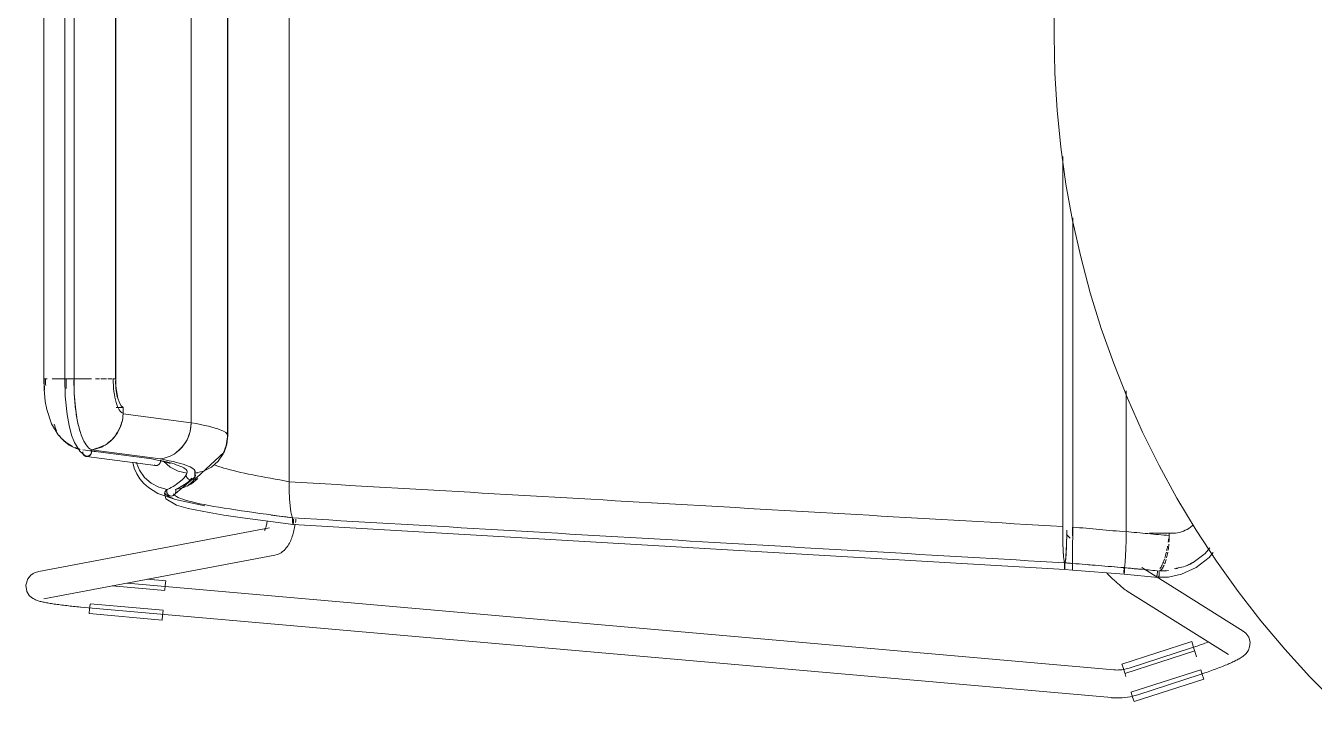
# Model space of a CAD drawing. Header units: millimetres. Extents: x 155927 to 317870, y -36033 to 97293.
# Drawn here: x 163505 to 164059, y 12019 to 12310 of the extents above; entities that cross this region are included whole.
import ezdxf

# ---------------------------------------------------------------- set-up
doc = ezdxf.new("R2010")
doc.units = ezdxf.units.MM
doc.header["$MEASUREMENT"] = 0
doc.layers.add('I-FURN', color=8, linetype='CONTINUOUS', lineweight=9)

msp = doc.modelspace()

# ---------------------------------------------------------------- linework, layer by layer
at = {"layer": 'I-FURN'}
for p, q in [((163618.32, 12497.7), (163618.32, 12114.3)), ((163618.32, 12114.3), (163618.32, 12497.7)), ((163591.82, 12478.39), (163591.82, 12133.6)), ((163591.82, 12133.6), (163591.82, 12478.39)), ((163576.22, 12472.35), (163576.22, 12139.64)), ((163576.22, 12139.64), (163576.22, 12472.35)), ((163512.86, 12453.42), (163512.86, 12158.57)), ((163521.89, 12453.42), (163521.89, 12158.57)), ((163525.86, 12158.57), (163525.86, 12453.42)), ((163543.7, 12453.42), (163543.7, 12158.57)), ((163543.76, 12158.57), (163543.76, 12453.42)), ((163591.97, 12134.14), (163591.97, 12438.94)), ((163947.45, 12314.63), (163947.36, 12306)), ((163947.36, 12306), (163947.68, 12290)), ((163947.68, 12290), (163948.64, 12274.03)), ((163948.64, 12274.03), (163950.24, 12258.11)), ((163950.24, 12258.11), (163952.47, 12242.27)), ((163951.06, 12254.14), (163951.06, 12095.04)), ((163951.06, 12095.04), (163951.06, 12254.14)), ((163952.47, 12242.27), (163955.33, 12226.53)), ((163955.33, 12226.53), (163958.82, 12210.91)), ((163955.37, 12227.78), (163955.37, 12094.78)), ((163955.37, 12094.78), (163955.37, 12227.78)), ((163958.82, 12210.91), (163962.94, 12195.45)), ((163962.94, 12195.45), (163967.67, 12180.17)), ((163967.67, 12180.17), (163973, 12165.09)), ((163973, 12165.09), (163978.94, 12150.23)), ((163512.86, 12158.57), (163513.03, 12158.57)), ((163512.94, 12154.05), (163512.86, 12158.57)), ((163514.35, 12158.57), (163512.87, 12158.57)), ((163513.46, 12148.84), (163512.94, 12154.05)), ((163518.95, 12158.57), (163516.38, 12158.57)), ((163519.11, 12158.57), (163522.14, 12158.57)), ((163522.14, 12158.57), (163519.12, 12158.57)), ((163525.85, 12158.57), (163521.89, 12158.57)), ((163522.04, 12151.01), (163521.89, 12158.57)), ((163521.89, 12158.57), (163521.96, 12158.57)), ((163521.96, 12158.57), (163522.16, 12158.57)), ((163522.16, 12158.57), (163522.46, 12158.57)), ((163522.46, 12158.57), (163522.85, 12158.57)), ((163522.85, 12158.57), (163523.31, 12158.57)), ((163523.31, 12158.57), (163523.8, 12158.57)), ((163523.8, 12158.57), (163524.3, 12158.57)), ((163524.3, 12158.57), (163524.77, 12158.57)), ((163524.77, 12158.57), (163525.19, 12158.57)), ((163525.19, 12158.57), (163525.52, 12158.57)), ((163525.52, 12158.57), (163525.74, 12158.57)), ((163525.74, 12158.57), (163525.85, 12158.57)), ((163525.83, 12158.57), (163529.64, 12158.57)), ((163529.64, 12158.57), (163525.83, 12158.57)), ((163525.85, 12158.57), (163525.94, 12152.16)), ((163533.39, 12158.57), (163529.83, 12158.57)), ((163536.86, 12158.57), (163535.02, 12158.57)), ((163539.84, 12158.57), (163537.38, 12158.57)), ((163540.37, 12158.57), (163541.61, 12158.57)), ((163542.17, 12158.57), (163541.58, 12158.57)), ((163543.86, 12155.53), (163543.76, 12158.57)), ((163544.18, 12152.68), (163543.86, 12155.53)), ((163978.34, 12092.84), (163978.34, 12153.32)), ((163978.34, 12153.32), (163978.34, 12092.84)), ((163514.11, 12145.35), (163513.46, 12148.84)), ((163522.84, 12143.12), (163522.04, 12151.01)), ((163525.94, 12152.16), (163526.42, 12146.17)), ((163544.69, 12150.19), (163544.18, 12152.68)), ((163545.36, 12148.21), (163544.69, 12150.19)), ((163546.15, 12146.85), (163545.36, 12148.21)), ((163978.94, 12150.23), (163985.46, 12135.62)), ((163516.13, 12139.19), (163514.11, 12145.35)), ((163523.71, 12138.41), (163522.84, 12143.12)), ((163526.42, 12146.17), (163527.25, 12140.74)), ((163544.01, 12146.22), (163547.01, 12146.22)), ((163544.01, 12146.21), (163547, 12146.22)), ((163547.01, 12146.22), (163546.15, 12146.85)), ((163546.95, 12143.5), (163547.01, 12146.22)), ((163576.22, 12139.64), (163546.95, 12143.5)), ((163519, 12134.48), (163516.13, 12139.19)), ((163524.79, 12134.36), (163523.71, 12138.41)), ((163527.25, 12140.74), (163528.05, 12137.24)), ((163528.05, 12137.24), (163528.93, 12134.41)), ((163575.75, 12135.87), (163576.22, 12139.64)), ((163520.83, 12132.5), (163519, 12134.48)), ((163522.9, 12130.83), (163520.83, 12132.5)), ((163525.98, 12131.2), (163524.79, 12134.36)), ((163528.28, 12127.37), (163525.98, 12131.2)), ((163528.93, 12134.41), (163529.12, 12133.9)), ((163572.35, 12129.21), (163574.43, 12132.32)), ((163574.43, 12132.32), (163575.75, 12135.87)), ((163591.82, 12133.6), (163591.34, 12129.81)), ((163591.35, 12129.81), (163591.82, 12133.6)), ((163591.53, 12130.39), (163591.97, 12134.14)), ((163985.46, 12135.62), (163992.56, 12121.28)), ((163525.17, 12129.5), (163522.9, 12130.83)), ((163530.66, 12125.47), (163528.28, 12127.37)), ((163559.3, 12124.11), (163529.6, 12127.96)), ((163535.57, 12127.19), (163530.8, 12127.8)), ((163562.85, 12124.09), (163533.15, 12127.94)), ((163569.61, 12126.72), (163572.35, 12129.21)), ((163574.71, 12112.43), (163590.4, 12127.03)), ((163589.98, 12126.25), (163587.81, 12123.11)), ((163587.81, 12123.11), (163589.98, 12126.24)), ((163589.81, 12125.93), (163591.53, 12130.39)), ((163591.34, 12129.81), (163589.98, 12126.25)), ((163589.98, 12126.24), (163591.35, 12129.81)), ((163590.4, 12127.03), (163591.11, 12128.95)), ((163560.94, 12121.26), (163531.16, 12125.12)), ((163551.07, 12122.75), (163551.09, 12122.58)), ((163551.09, 12122.58), (163551.75, 12120.07)), ((163551.75, 12120.07), (163552.78, 12117.7)), ((163552.59, 12122.75), (163552.6, 12122.72)), ((163552.6, 12122.72), (163554, 12119.2)), ((163564.81, 12122.86), (163558.52, 12124.24)), ((163560.26, 12121.5), (163560.7, 12121.31)), ((163560.7, 12121.31), (163561.17, 12121.25)), ((163561.17, 12121.25), (163561.64, 12121.32)), ((163561.64, 12121.32), (163562.08, 12121.5)), ((163562.08, 12121.5), (163562.47, 12121.8)), ((163562.47, 12121.8), (163562.77, 12122.18)), ((163562.77, 12122.18), (163562.96, 12122.63)), ((163562.96, 12122.63), (163563.04, 12123.12)), ((163563.04, 12123.12), (163563, 12123.62)), ((163564.34, 12123.11), (163567.21, 12120.6)), ((163567.24, 12122.11), (163564.81, 12122.86)), ((163567.21, 12120.6), (163570.61, 12118.84)), ((163584.93, 12120.6), (163581.54, 12118.85)), ((163581.54, 12118.84), (163584.94, 12120.6)), ((163587.81, 12123.11), (163584.93, 12120.6)), ((163584.94, 12120.6), (163587.81, 12123.11)), ((163992.56, 12121.28), (164000.23, 12107.24)), ((163552.78, 12117.7), (163554.15, 12115.5)), ((163554, 12119.2), (163556.18, 12116.12)), ((163554.15, 12115.5), (163555.84, 12113.53)), ((163556.18, 12116.12), (163559, 12113.64)), ((163568.51, 12108.32), (163577.93, 12116.44)), ((163570.61, 12118.84), (163574.32, 12117.95)), ((163574.04, 12117.27), (163574.22, 12117.71)), ((163574.16, 12117.48), (163574.12, 12116.98)), ((163574.12, 12116.98), (163574.21, 12116.49)), ((163574.13, 12116.99), (163574.16, 12117.48)), ((163574.21, 12116.5), (163574.13, 12116.99)), ((163574.16, 12117.48), (163574.33, 12117.95)), ((163574.32, 12117.95), (163574.16, 12117.48)), ((163574.41, 12116.05), (163574.21, 12116.5)), ((163574.21, 12116.49), (163574.41, 12116.04)), ((163574.72, 12115.66), (163574.41, 12116.05)), ((163574.41, 12116.04), (163574.72, 12115.66)), ((163575.13, 12115.37), (163574.72, 12115.66)), ((163574.72, 12115.66), (163575.12, 12115.36)), ((163575.12, 12115.36), (163575.59, 12115.18)), ((163575.59, 12115.18), (163575.13, 12115.37)), ((163576.08, 12115.11), (163575.59, 12115.18)), ((163575.59, 12115.18), (163576.08, 12115.11)), ((163576.57, 12115.18), (163576.08, 12115.11)), ((163576.08, 12115.11), (163576.57, 12115.18)), ((163579.11, 12115.66), (163576.38, 12113.38)), ((163576.38, 12113.37), (163579.1, 12115.65)), ((163577.03, 12115.37), (163576.57, 12115.18)), ((163576.57, 12115.18), (163577.03, 12115.36)), ((163577.43, 12115.66), (163577.03, 12115.37)), ((163577.03, 12115.36), (163577.43, 12115.66)), ((163577.74, 12116.05), (163577.43, 12115.66)), ((163577.43, 12115.66), (163577.75, 12116.04)), ((163577.95, 12116.5), (163577.74, 12116.05)), ((163577.75, 12116.04), (163577.95, 12116.49)), ((163577.8, 12116.14), (163577.85, 12119.02)), ((163577.83, 12117.95), (163581.54, 12118.84)), ((163579.12, 12118.16), (163577.83, 12117.95)), ((163577.83, 12117.95), (163577.99, 12117.48)), ((163577.99, 12117.48), (163577.83, 12117.95)), ((163578.03, 12116.99), (163577.95, 12116.5)), ((163577.95, 12116.49), (163578.03, 12116.98)), ((163577.99, 12117.48), (163578.03, 12116.99)), ((163578.03, 12116.98), (163577.99, 12117.48)), ((163555.84, 12113.53), (163557.8, 12111.79)), ((163557.8, 12111.79), (163561.91, 12109.29)), ((163559, 12113.64), (163562.32, 12111.9)), ((163561.91, 12109.29), (163569.54, 12106.61)), ((163562.32, 12111.9), (163565.95, 12110.99)), ((163564.74, 12109.17), (163565.03, 12110.09)), ((163565.27, 12106.99), (163564.74, 12109.17)), ((163565.75, 12110.03), (163565.79, 12110.52)), ((163565.79, 12110.52), (163565.75, 12110.02)), ((163565.82, 12109.53), (163565.75, 12110.03)), ((163565.75, 12110.02), (163565.82, 12109.53)), ((163565.79, 12110.52), (163565.96, 12110.99)), ((163565.95, 12110.99), (163565.79, 12110.52)), ((163566.02, 12109.08), (163565.82, 12109.53)), ((163565.82, 12109.53), (163566.02, 12109.07)), ((163566.33, 12108.69), (163566.02, 12109.08)), ((163566.02, 12109.07), (163566.32, 12108.69)), ((163569.32, 12109.03), (163569, 12108.65)), ((163569.01, 12108.65), (163569.32, 12109.03)), ((163569.53, 12109.48), (163569.32, 12109.03)), ((163569.32, 12109.03), (163569.53, 12109.48)), ((163573.05, 12111.73), (163569.44, 12110.94)), ((163569.44, 12110.94), (163573.06, 12111.73)), ((163569.44, 12110.94), (163569.59, 12110.47)), ((163569.59, 12110.47), (163569.44, 12110.94)), ((163569.62, 12109.97), (163569.53, 12109.48)), ((163569.53, 12109.48), (163569.62, 12109.97)), ((163569.59, 12110.47), (163569.62, 12109.97)), ((163569.62, 12109.97), (163569.59, 12110.47)), ((163576.38, 12113.38), (163573.05, 12111.73)), ((163573.06, 12111.73), (163576.38, 12113.37)), ((163618.32, 12114.3), (163618.38, 12110.53)), ((163618.38, 12110.53), (163618.32, 12114.22)), ((163618.38, 12110.53), (163618.53, 12106.99)), ((163618.53, 12106.99), (163618.38, 12110.46)), ((163569.9, 12104.22), (163565.27, 12106.99)), ((163566.32, 12108.69), (163566.72, 12108.39)), ((163566.72, 12108.39), (163566.33, 12108.69)), ((163567.17, 12108.19), (163566.72, 12108.39)), ((163566.72, 12108.39), (163567.17, 12108.19)), ((163567.66, 12108.12), (163567.17, 12108.19)), ((163567.17, 12108.19), (163567.66, 12108.12)), ((163568.14, 12108.18), (163567.66, 12108.12)), ((163567.66, 12108.12), (163568.14, 12108.18)), ((163568.6, 12108.36), (163568.14, 12108.18)), ((163568.14, 12108.18), (163568.6, 12108.36)), ((163568.78, 12108.47), (163568.57, 12108.34)), ((163569, 12108.65), (163568.6, 12108.36)), ((163568.6, 12108.36), (163569.01, 12108.65)), ((163569.54, 12106.61), (163578.06, 12104.72)), ((163574.9, 12102.81), (163569.9, 12104.22)), ((163578.06, 12104.72), (163582.13, 12103.99)), ((163618.53, 12106.99), (163618.77, 12103.89)), ((163618.77, 12103.89), (163618.54, 12106.94)), ((163618.77, 12103.89), (163619.08, 12101.4)), ((163619.09, 12101.39), (163618.78, 12103.86)), ((164000.23, 12107.24), (164008.46, 12093.52)), ((163583.92, 12101.01), (163574.9, 12102.81)), ((163590.24, 12099.97), (163583.92, 12101.01)), ((163598.25, 12098.79), (163590.24, 12099.97)), ((163608.18, 12097.44), (163598.25, 12098.79)), ((163619.08, 12101.4), (163619.45, 12099.65)), ((163619.45, 12099.65), (163619.09, 12101.39)), ((163619.85, 12098.74), (163619.45, 12099.65)), ((163619.45, 12099.65), (163619.85, 12098.75)), ((163619.85, 12098.75), (163619.83, 12098.28)), ((163619.83, 12098.27), (163619.85, 12098.74)), ((163619.83, 12098.28), (163619.83, 12097.78)), ((163619.83, 12097.78), (163619.83, 12098.27)), ((163620.25, 12097.74), (163620.25, 12098.24)), ((163620.25, 12098.24), (163620.25, 12097.74)), ((163621.17, 12097.4), (163621.27, 12098.13)), ((163609.96, 12094.48), (163510.67, 12075.66)), ((163607.73, 12093.26), (163607.75, 12093.28)), ((163607.75, 12093.28), (163607.79, 12093.36)), ((163607.79, 12093.36), (163607.84, 12093.44)), ((163607.84, 12093.44), (163607.91, 12093.6)), ((163607.91, 12093.6), (163608, 12093.79)), ((163608, 12093.79), (163608.09, 12094.02)), ((163608.09, 12094.02), (163608.19, 12094.29)), ((163620.04, 12095.88), (163608.18, 12097.44)), ((163608.19, 12094.29), (163608.3, 12094.59)), ((163608.3, 12094.59), (163608.41, 12094.93)), ((163608.41, 12094.93), (163608.52, 12095.3)), ((163608.52, 12095.3), (163608.62, 12095.69)), ((163608.62, 12095.69), (163608.73, 12096.11)), ((163608.73, 12096.11), (163608.83, 12096.56)), ((163608.83, 12096.56), (163608.93, 12097.03)), ((163608.93, 12097.03), (163609.03, 12097.52)), ((163619.83, 12097.78), (163619.84, 12097.29)), ((163619.84, 12097.28), (163619.83, 12097.78)), ((163619.84, 12097.29), (163619.86, 12096.83)), ((163619.86, 12096.83), (163619.84, 12097.28)), ((163619.86, 12096.83), (163619.89, 12096.44)), ((163619.89, 12096.44), (163619.86, 12096.83)), ((163619.89, 12096.44), (163619.94, 12096.15)), ((163619.94, 12096.14), (163619.89, 12096.44)), ((163619.94, 12096.15), (163619.99, 12095.95)), ((163619.99, 12095.95), (163619.94, 12096.14)), ((163619.99, 12095.95), (163620.04, 12095.88)), ((163620.04, 12095.88), (163619.99, 12095.95)), ((163620.04, 12095.88), (163620.09, 12095.94)), ((163620.09, 12095.94), (163620.04, 12095.88)), ((163620.04, 12095.88), (163951.95, 12076.59)), ((163620.06, 12092.01), (163620.23, 12092.64)), ((163620.09, 12095.94), (163620.14, 12096.13)), ((163620.14, 12096.12), (163620.09, 12095.94)), ((163620.14, 12096.13), (163620.19, 12096.42)), ((163620.19, 12096.41), (163620.14, 12096.12)), ((163620.19, 12096.42), (163620.22, 12096.8)), ((163620.22, 12096.79), (163620.19, 12096.41)), ((163620.22, 12096.8), (163620.24, 12097.25)), ((163620.25, 12097.24), (163620.22, 12096.79)), ((163620.23, 12092.64), (163620.39, 12093.29)), ((163620.24, 12097.25), (163620.25, 12097.74)), ((163620.25, 12097.74), (163620.25, 12097.24)), ((163620.39, 12093.29), (163620.55, 12093.94)), ((163620.55, 12093.94), (163620.69, 12094.61)), ((163620.69, 12094.61), (163620.82, 12095.29)), ((163620.82, 12095.29), (163620.95, 12095.98)), ((163621.06, 12096.69), (163621.17, 12097.4)), ((163951.06, 12095.04), (163951.08, 12091.26)), ((163952.82, 12091.25), (163952.84, 12093.51)), ((163955.25, 12090.99), (163955.24, 12094.77)), ((163955.24, 12094.77), (163955.25, 12090.99)), ((163955.37, 12094.78), (163955.37, 12090.99)), ((163955.37, 12090.99), (163955.37, 12094.78)), ((163978.31, 12089.08), (163978.34, 12092.84)), ((163978.34, 12092.72), (163978.31, 12089.07)), ((164008.46, 12093.52), (164017.23, 12080.14)), ((163617.52, 12086.32), (163617.88, 12086.86)), ((163617.88, 12086.86), (163618.21, 12087.4)), ((163618.21, 12087.4), (163618.5, 12087.93)), ((163618.5, 12087.93), (163618.77, 12088.49)), ((163618.77, 12088.49), (163619.02, 12089.05)), ((163619.02, 12089.05), (163619.26, 12089.62)), ((163619.26, 12089.62), (163619.48, 12090.2)), ((163619.48, 12090.2), (163619.68, 12090.79)), ((163619.68, 12090.79), (163619.88, 12091.4)), ((163619.88, 12091.4), (163620.06, 12092.01)), ((163951.08, 12091.26), (163951.16, 12087.7)), ((163951.16, 12087.7), (163951.28, 12084.57)), ((163952.61, 12084.58), (163952.74, 12087.7)), ((163952.7, 12091.56), (163954.23, 12090.08)), ((163952.74, 12087.7), (163952.82, 12091.25)), ((163955.26, 12084.31), (163955.25, 12087.43)), ((163955.25, 12087.43), (163955.26, 12084.31)), ((163955.37, 12090.99), (163955.36, 12087.43)), ((163955.36, 12087.42), (163955.37, 12090.99)), ((163955.36, 12087.42), (163955.36, 12084.3)), ((163955.36, 12084.29), (163955.36, 12087.42)), ((163978.31, 12088.98), (163978.24, 12085.54)), ((163978.24, 12085.54), (163978.31, 12088.98)), ((163988.38, 12092.13), (163998.13, 12092.13)), ((163996.89, 12092.19), (163996.89, 12091.14)), ((163512.9, 12063.87), (163612.19, 12082.69)), ((163612.19, 12082.69), (163613.18, 12082.95)), ((163613.18, 12082.95), (163614.08, 12083.31)), ((163614.08, 12083.31), (163614.87, 12083.75)), ((163614.87, 12083.75), (163615.55, 12084.23)), ((163615.55, 12084.23), (163616.15, 12084.74)), ((163616.15, 12084.74), (163616.67, 12085.26)), ((163616.67, 12085.26), (163617.12, 12085.79)), ((163617.12, 12085.79), (163617.52, 12086.32)), ((163951.28, 12084.57), (163951.45, 12082.06)), ((163951.45, 12082.06), (163951.64, 12080.31)), ((163952.26, 12080.33), (163952.45, 12082.09)), ((163952.45, 12082.09), (163952.61, 12084.58)), ((163955.27, 12081.81), (163955.26, 12084.31)), ((163955.26, 12084.31), (163955.27, 12081.81)), ((163955.29, 12080.06), (163955.27, 12081.81)), ((163955.27, 12081.81), (163955.29, 12080.06)), ((163955.34, 12081.79), (163955.33, 12080.04)), ((163955.33, 12080.04), (163955.34, 12081.79)), ((163955.36, 12084.29), (163955.34, 12081.79)), ((163955.34, 12081.79), (163955.36, 12084.29)), ((163977.97, 12079.97), (163978.13, 12082.44)), ((163978.12, 12082.4), (163977.97, 12079.96)), ((163978.24, 12085.48), (163978.12, 12082.44)), ((163978.13, 12082.44), (163978.24, 12085.54)), ((164012.4, 12083.46), (164007.82, 12079.97)), ((164014.06, 12081.73), (164008.53, 12077.39)), ((164014.39, 12085.85), (164012.4, 12083.46)), ((164015.74, 12083.83), (164014.06, 12081.73)), ((163951.64, 12080.31), (163951.85, 12079.43)), ((163951.85, 12079.43), (163951.84, 12078.96)), ((163951.84, 12078.96), (163951.84, 12078.46)), ((163951.84, 12078.46), (163951.84, 12077.97)), ((163951.84, 12077.97), (163951.86, 12077.52)), ((163951.86, 12077.52), (163951.87, 12077.14)), ((163951.87, 12077.14), (163951.9, 12076.84)), ((163951.9, 12076.84), (163951.92, 12076.66)), ((163951.92, 12076.66), (163951.95, 12076.59)), ((163951.95, 12076.59), (163951.98, 12076.66)), ((163955.31, 12076.32), (163951.95, 12076.59)), ((163951.98, 12076.66), (163952, 12076.85)), ((163952, 12076.85), (163952.03, 12077.14)), ((163952.03, 12077.14), (163952.04, 12077.53)), ((163952.04, 12077.53), (163952.06, 12077.98)), ((163952.05, 12079.43), (163952.26, 12080.33)), ((163952.06, 12078.96), (163952.05, 12079.43)), ((163952.06, 12078.47), (163952.06, 12078.96)), ((163952.06, 12077.98), (163952.06, 12078.47)), ((163955.3, 12078.69), (163955.3, 12079.16)), ((163955.3, 12079.16), (163955.3, 12078.69)), ((163955.3, 12078.2), (163955.3, 12078.69)), ((163955.3, 12078.69), (163955.3, 12078.19)), ((163955.3, 12077.71), (163955.3, 12078.2)), ((163955.3, 12078.19), (163955.3, 12077.7)), ((163955.3, 12077.25), (163955.3, 12077.71)), ((163955.3, 12077.7), (163955.3, 12077.25)), ((163955.3, 12076.87), (163955.3, 12077.25)), ((163955.3, 12077.25), (163955.3, 12076.87)), ((163955.32, 12077.25), (163955.31, 12076.87)), ((163955.31, 12076.86), (163955.32, 12077.24)), ((163955.31, 12076.87), (163955.31, 12076.57)), ((163955.31, 12076.57), (163955.31, 12076.86)), ((163955.31, 12076.39), (163955.31, 12076.32)), ((163955.31, 12076.32), (163955.31, 12076.39)), ((163955.31, 12076.38), (163955.31, 12076.32)), ((163955.31, 12076.32), (163955.31, 12076.38)), ((163955.31, 12076.32), (163977.51, 12074.49)), ((163955.33, 12080.04), (163955.32, 12079.16)), ((163955.32, 12079.15), (163955.33, 12080.04)), ((163955.32, 12079.16), (163955.32, 12078.69)), ((163955.32, 12078.68), (163955.32, 12079.15)), ((163955.32, 12078.69), (163955.32, 12078.19)), ((163955.32, 12078.19), (163955.32, 12078.68)), ((163955.32, 12078.19), (163955.32, 12077.7)), ((163955.32, 12077.7), (163955.32, 12078.19)), ((163955.32, 12077.7), (163955.32, 12077.25)), ((163955.32, 12077.24), (163955.32, 12077.7)), ((163977.42, 12077.33), (163977.41, 12076.85)), ((163977.41, 12076.86), (163977.42, 12077.33)), ((163977.41, 12076.36), (163977.41, 12075.86)), ((163977.41, 12075.87), (163977.41, 12076.36)), ((163977.42, 12075.42), (163977.41, 12075.87)), ((163977.41, 12075.86), (163977.42, 12075.41)), ((163977.79, 12078.23), (163977.6, 12077.34)), ((163977.6, 12077.34), (163977.8, 12078.23)), ((163977.61, 12076.87), (163977.6, 12077.34)), ((163977.6, 12077.34), (163977.61, 12076.87)), ((163977.6, 12075.43), (163977.61, 12075.88)), ((163977.61, 12075.88), (163977.6, 12075.43)), ((163977.61, 12076.37), (163977.61, 12076.87)), ((163977.61, 12076.87), (163977.61, 12076.37)), ((163977.61, 12075.88), (163977.61, 12076.37)), ((163977.61, 12076.37), (163977.61, 12075.88)), ((163977.8, 12078.23), (163977.97, 12079.97)), ((163977.97, 12079.95), (163977.8, 12078.23)), ((164028.73, 12050.1), (163985.15, 12077.41)), ((164008.53, 12077.39), (164002.22, 12074.49)), ((164007.82, 12079.97), (164004.13, 12078.06)), ((164017.23, 12080.14), (164026.52, 12067.12)), ((163505.91, 12072.53), (163505.08, 12069.78)), ((163505.91, 12072.53), (163507.23, 12074.1)), ((163507.23, 12074.1), (163508.31, 12074.85)), ((163508.31, 12074.85), (163509.12, 12075.23)), ((163509.12, 12075.23), (163509.74, 12075.44)), ((163509.74, 12075.44), (163510.25, 12075.58)), ((163510.25, 12075.58), (163510.67, 12075.66)), ((163973.12, 12033.4), (163548.62, 12070.69)), ((163565.26, 12071.73), (163557.36, 12072.42)), ((163565.26, 12071.73), (163565.08, 12069.69)), ((163970.47, 12074.52), (163970, 12074.96)), ((163970.93, 12074.09), (163970.47, 12074.52)), ((163971.39, 12073.66), (163970.93, 12074.09)), ((163971.83, 12073.25), (163971.39, 12073.66)), ((163972.27, 12072.85), (163971.83, 12073.25)), ((163972.69, 12072.45), (163972.27, 12072.85)), ((163973.1, 12072.07), (163972.69, 12072.45)), ((163973.51, 12071.71), (163973.1, 12072.07)), ((163973.9, 12071.35), (163973.51, 12071.71)), ((163974.27, 12071.01), (163973.9, 12071.35)), ((163974.64, 12070.68), (163974.27, 12071.01)), ((163974.99, 12070.36), (163974.64, 12070.68)), ((163975.33, 12070.06), (163974.99, 12070.36)), ((163977.44, 12075.04), (163977.42, 12075.42)), ((163977.42, 12075.41), (163977.44, 12075.03)), ((163977.46, 12074.74), (163977.44, 12075.04)), ((163977.44, 12075.03), (163977.46, 12074.74)), ((163977.46, 12074.74), (163977.48, 12074.55)), ((163977.48, 12074.56), (163977.46, 12074.74)), ((163977.51, 12074.49), (163977.48, 12074.56)), ((163977.48, 12074.55), (163977.51, 12074.49)), ((163977.54, 12074.56), (163977.51, 12074.49)), ((163977.51, 12074.49), (163977.54, 12074.56)), ((163977.51, 12074.49), (163992, 12073.07)), ((163977.54, 12074.56), (163977.56, 12074.75)), ((163977.58, 12075.05), (163977.56, 12074.75)), ((163977.56, 12074.75), (163977.58, 12075.04)), ((163977.58, 12075.04), (163977.6, 12075.43)), ((163977.6, 12075.43), (163977.58, 12075.05)), ((163996.57, 12073.28), (163991.11, 12073.19)), ((164002.22, 12074.49), (163996.57, 12073.28)), ((163505.08, 12069.78), (163505.56, 12067.02)), ((163505.56, 12067.02), (163506.6, 12065.36)), ((163506.6, 12065.36), (163507.51, 12064.51)), ((163542.28, 12069.48), (163564.88, 12067.5)), ((163565.08, 12069.69), (163564.89, 12067.62)), ((163975.65, 12069.77), (163975.33, 12070.06)), ((163975.96, 12069.5), (163975.65, 12069.77)), ((163976.25, 12069.24), (163975.96, 12069.5)), ((163976.53, 12069), (163976.25, 12069.24)), ((163976.8, 12068.77), (163976.53, 12069)), ((163977.05, 12068.56), (163976.8, 12068.77)), ((163977.29, 12068.35), (163977.05, 12068.56)), ((163977.52, 12068.16), (163977.29, 12068.35)), ((163977.74, 12067.98), (163977.52, 12068.16)), ((163977.97, 12067.81), (163977.74, 12067.98)), ((163978.2, 12067.64), (163977.97, 12067.81)), ((163978.45, 12067.45), (163978.2, 12067.64)), ((163978.78, 12067.24), (163978.45, 12067.45)), ((163978.78, 12067.24), (164022.36, 12039.93)), ((164026.52, 12067.12), (164036.33, 12054.48)), ((163507.51, 12064.51), (163508.21, 12064.03)), ((163508.21, 12064.03), (163508.77, 12063.72)), ((163508.77, 12063.72), (163509.25, 12063.51)), ((163509.25, 12063.51), (163509.68, 12063.34)), ((163509.68, 12063.34), (163510.08, 12063.2)), ((163510.08, 12063.2), (163510.48, 12063.07)), ((163510.48, 12063.07), (163510.87, 12062.96)), ((163510.87, 12062.96), (163511.27, 12062.85)), ((163511.27, 12062.85), (163511.69, 12062.75)), ((163511.69, 12062.75), (163512.11, 12062.65)), ((163512.11, 12062.65), (163512.56, 12062.55)), ((163512.56, 12062.55), (163513.02, 12062.45)), ((163513.02, 12062.45), (163513.49, 12062.36)), ((163513.49, 12062.36), (163513.99, 12062.26)), ((163513.99, 12062.26), (163514.5, 12062.17)), ((163514.5, 12062.17), (163515.04, 12062.07)), ((163515.04, 12062.07), (163515.59, 12061.98)), ((163515.59, 12061.98), (163516.16, 12061.89)), ((163516.16, 12061.89), (163516.74, 12061.8)), ((163516.74, 12061.8), (163517.35, 12061.7)), ((163517.35, 12061.7), (163517.97, 12061.61)), ((163517.97, 12061.61), (163518.6, 12061.52)), ((163518.6, 12061.52), (163519.25, 12061.43)), ((163519.25, 12061.43), (163519.91, 12061.35)), ((163519.91, 12061.35), (163520.59, 12061.26)), ((163520.59, 12061.26), (163521.28, 12061.17)), ((163521.28, 12061.17), (163521.97, 12061.09)), ((163521.97, 12061.09), (163522.68, 12061.01)), ((163522.68, 12061.01), (163523.4, 12060.93)), ((163523.4, 12060.93), (163524.13, 12060.85)), ((163524.13, 12060.85), (163524.86, 12060.77)), ((163524.86, 12060.77), (163525.6, 12060.69)), ((163525.6, 12060.69), (163526.34, 12060.62)), ((163526.34, 12060.62), (163527.09, 12060.55)), ((163527.09, 12060.55), (163527.84, 12060.48)), ((163527.84, 12060.48), (163528.59, 12060.41)), ((163528.59, 12060.41), (163528.75, 12060.39)), ((163528.75, 12060.39), (163972.07, 12021.45)), ((163532.36, 12057.58), (163532.54, 12059.62)), ((163532.54, 12059.62), (163532.72, 12061.69)), ((163564.14, 12059.05), (163532.73, 12061.81)), ((163563.77, 12054.82), (163532.36, 12057.58)), ((163563.95, 12056.86), (163563.77, 12054.82)), ((163564.13, 12058.93), (163563.95, 12056.86)), ((164036.33, 12054.48), (164046.64, 12042.24)), ((164029.85, 12049.21), (164028.73, 12050.1)), ((164029.85, 12049.21), (164031.08, 12047.48)), ((164006.55, 12045.58), (163976.54, 12035.89)), ((164006.5, 12042.86), (163979.69, 12034.14)), ((164006.83, 12042.96), (164006.5, 12042.86)), ((164006.55, 12045.58), (164007.18, 12043.62)), ((164007.52, 12043.19), (164006.83, 12042.96)), ((164007.18, 12043.62), (164007.81, 12041.65)), ((164008.21, 12043.42), (164007.52, 12043.19)), ((164008.89, 12043.65), (164008.21, 12043.42)), ((164009.57, 12043.89), (164008.89, 12043.65)), ((164010.25, 12044.12), (164009.57, 12043.89)), ((164010.91, 12044.36), (164010.25, 12044.12)), ((164011.57, 12044.59), (164010.91, 12044.36)), ((164012.22, 12044.83), (164011.57, 12044.59)), ((164012.85, 12045.06), (164012.22, 12044.83)), ((164013.48, 12045.3), (164012.85, 12045.06)), ((164031.49, 12043.28), (164030.97, 12041.89)), ((164031.08, 12047.48), (164031.67, 12045.25)), ((164031.67, 12045.25), (164031.49, 12043.28)), ((163977.85, 12031.84), (164007.85, 12041.53)), ((164008.68, 12038.96), (164007.89, 12041.41)), ((164024.82, 12037.05), (164024.32, 12036.81)), ((164025.29, 12037.28), (164024.82, 12037.05)), ((164025.75, 12037.51), (164025.29, 12037.28)), ((164026.19, 12037.74), (164025.75, 12037.51)), ((164026.61, 12037.97), (164026.19, 12037.74)), ((164027.02, 12038.2), (164026.61, 12037.97)), ((164027.42, 12038.43), (164027.02, 12038.2)), ((164027.81, 12038.67), (164027.42, 12038.43)), ((164028.2, 12038.93), (164027.81, 12038.67)), ((164028.59, 12039.21), (164028.2, 12038.93)), ((164028.99, 12039.52), (164028.59, 12039.21)), ((164029.42, 12039.89), (164028.99, 12039.52)), ((164029.88, 12040.35), (164029.42, 12039.89)), ((164030.4, 12040.98), (164029.88, 12040.35)), ((164030.97, 12041.89), (164030.4, 12040.98)), ((164046.64, 12042.24), (164057.43, 12030.43)), ((163973.15, 12033.4), (163973.12, 12033.4)), ((163973.81, 12033.35), (163973.15, 12033.4)), ((163974.48, 12033.33), (163973.81, 12033.35)), ((163975.14, 12033.34), (163974.48, 12033.33)), ((163975.8, 12033.38), (163975.14, 12033.34)), ((163976.46, 12033.44), (163975.8, 12033.38)), ((163977.11, 12033.53), (163976.46, 12033.44)), ((163977.17, 12033.93), (163976.54, 12035.89)), ((163977.77, 12033.65), (163977.11, 12033.53)), ((163977.81, 12031.96), (163977.17, 12033.93)), ((163978.41, 12033.79), (163977.77, 12033.65)), ((163978.25, 12030.58), (163977.88, 12031.75)), ((163979.05, 12033.95), (163978.41, 12033.79)), ((163979.69, 12034.14), (163979.05, 12033.95)), ((164010.46, 12033.46), (163980.45, 12023.77)), ((163983.4, 12022.73), (164010.21, 12031.44)), ((164010.66, 12031.59), (164010.21, 12031.44)), ((164010.5, 12033.34), (164011.13, 12031.37)), ((164011.4, 12031.84), (164010.66, 12031.59)), ((164011.13, 12031.37), (164011.76, 12029.42)), ((164012.14, 12032.08), (164011.4, 12031.84)), ((164012.87, 12032.33), (164012.14, 12032.08)), ((164013.6, 12032.58), (164012.87, 12032.33)), ((164014.32, 12032.84), (164013.6, 12032.58)), ((164015.04, 12033.09), (164014.32, 12032.84)), ((164015.75, 12033.34), (164015.04, 12033.09)), ((164016.44, 12033.6), (164015.75, 12033.34)), ((164017.13, 12033.85), (164016.44, 12033.6)), ((164017.81, 12034.11), (164017.13, 12033.85)), ((164018.48, 12034.36), (164017.81, 12034.11)), ((164019.13, 12034.62), (164018.48, 12034.36)), ((164019.77, 12034.87), (164019.13, 12034.62)), ((164020.4, 12035.12), (164019.77, 12034.87)), ((164021.01, 12035.37), (164020.4, 12035.12)), ((164021.6, 12035.61), (164021.01, 12035.37)), ((164022.18, 12035.86), (164021.6, 12035.61)), ((164022.74, 12036.1), (164022.18, 12035.86)), ((164023.29, 12036.34), (164022.74, 12036.1)), ((164023.81, 12036.58), (164023.29, 12036.34)), ((164024.32, 12036.81), (164023.81, 12036.58)), ((164011.76, 12029.42), (163981.76, 12019.73)), ((164057.43, 12030.43), (164068.68, 12019.05)), ((163972.07, 12021.44), (163973.21, 12021.37)), ((163973.21, 12021.37), (163974.35, 12021.34)), ((163974.35, 12021.34), (163975.5, 12021.35)), ((163975.5, 12021.35), (163976.64, 12021.41)), ((163976.64, 12021.41), (163977.77, 12021.51)), ((163977.77, 12021.51), (163978.91, 12021.67)), ((163978.91, 12021.67), (163980.03, 12021.86)), ((163980.03, 12021.86), (163981.15, 12022.1)), ((163981.13, 12021.68), (163980.49, 12023.66)), ((163981.76, 12019.73), (163981.13, 12021.68)), ((163981.15, 12022.1), (163982.25, 12022.39)), ((163982.25, 12022.39), (163983.35, 12022.72)), ((163983.35, 12022.72), (163983.4, 12022.73))]:
    msp.add_line(p, q, dxfattribs=at)
for centre, major_axis, ratio, start_param, end_param in [((163517.13, 12158.57), (0, -12.4), 0.287441, 4.712389, 4.950404), ((163528.61, 12158.57), (15.75, 0), 0.000004, 5.8107, 5.99294), ((163561.15, 12139.77), (0, -15.78), 0.955139, 0.595876, 1.562553), ((163561.15, 12139.77), (0, -15.78), 0.955139, 0.354206, 0.595753), ((163561.17, 12123.21), (0, -1.96), 0.955139, 5.775592, 8.064923), ((163561.15, 12139.77), (0, -15.78), 0.955139, 0.112537, 0.354036)]:
    msp.add_ellipse(centre, major_axis=major_axis, ratio=ratio, start_param=start_param, end_param=end_param, dxfattribs=at)
for points in [[(163513.17, 12153.6), (163513.01, 12155.18), (163512.94, 12156.86), (163512.95, 12158.57)], [(163522.44, 12154.31), (163522.41, 12155.72), (163522.4, 12157.14), (163522.43, 12158.57)], [(163533.15, 12128.14), (163532.43, 12128.49), (163531.02, 12129.8), (163529.12, 12133.5), (163527.6, 12138.57), (163526.49, 12144.71), (163525.86, 12151.57), (163525.78, 12156.22), (163525.83, 12158.57)], [(163546.93, 12143.75), (163545.82, 12144), (163543.65, 12147.39), (163542.69, 12154.78), (163542.63, 12158.57)], [(163543.7, 12157.73), (163543.76, 12154.95), (163544.03, 12151.81), (163544.64, 12150.19)], [(163533.15, 12127.94), (163534.39, 12128.08), (163536.76, 12128.67), (163540.1, 12130.43), (163542.94, 12132.96), (163545.13, 12136.1), (163546.55, 12139.7), (163546.91, 12142.21), (163546.95, 12143.5)], [(163517.3, 12138.97), (163517.56, 12138.01), (163517.91, 12137.08), (163518.33, 12136.18)], [(163591.82, 12133.6), (163591.92, 12133.78), (163591.97, 12133.96), (163591.97, 12134.14)], [(163528.19, 12128.42), (163527.54, 12128.58), (163526.89, 12128.77), (163526.26, 12129.02)], [(163533.3, 12127.67), (163533.31, 12127.59), (163533.33, 12127.43), (163533.33, 12127.26), (163533.33, 12127.18)], [(163538.66, 12129.92), (163537.4, 12129.22), (163536.03, 12128.82), (163534.65, 12128.48)], [(163562.85, 12124.09), (163568.35, 12123.07), (163576.41, 12121.02), (163578.38, 12118.98), (163577.83, 12117.95)], [(163784.56, 12104.63), (163729.1, 12107.83), (163673.68, 12111.02), (163618.32, 12114.22)], [(163951.06, 12095.04), (163895.53, 12098.24), (163840, 12101.44), (163784.56, 12104.63)], [(163610.68, 12099.92), (163613.71, 12099.54), (163616.78, 12099.15), (163619.84, 12098.76)], [(163951.85, 12079.43), (163896.45, 12082.65), (163785.68, 12089.09), (163675.09, 12095.53), (163619.85, 12098.74)], [(163966.86, 12093.75), (163963.04, 12094.09), (163959.2, 12094.44), (163955.37, 12094.78)], [(163978.34, 12092.72), (163974.52, 12093.06), (163970.69, 12093.4), (163966.86, 12093.75)], [(163978.34, 12092.84), (163981.47, 12092.53), (163987.72, 12091.94), (163993.86, 12091.4), (163996.89, 12091.14)], [(164007.08, 12095.55), (164006.98, 12095.46), (164006.88, 12095.38), (164006.78, 12095.29)], [(163996.72, 12087.42), (163996.65, 12086.52), (163996.55, 12085.64), (163996.42, 12084.79)], [(163996.48, 12088.3), (163996.54, 12088.77), (163996.59, 12089.25), (163996.64, 12089.73)], [(163996.89, 12091.14), (163996.88, 12090.19), (163996.85, 12089.26), (163996.79, 12088.34)], [(163998.41, 12092.13), (163997.9, 12092.12), (163997.4, 12092.14), (163996.89, 12092.19)], [(163994.98, 12081.36), (163995.23, 12082.16), (163995.45, 12083.03), (163995.67, 12083.95)], [(163996.29, 12083.93), (163996.15, 12083.09), (163995.98, 12082.29), (163995.79, 12081.55)], [(163995.83, 12084.61), (163995.96, 12085.26), (163996.1, 12085.92), (163996.22, 12086.6)], [(163951.85, 12079.42), (163952.43, 12079.38), (163953.58, 12079.29), (163954.74, 12079.2), (163955.32, 12079.16)], [(163952.05, 12079.43), (163952.07, 12078.84), (163952.06, 12077.33), (163951.99, 12076.59), (163951.95, 12076.59)], [(163952.05, 12079.43), (163952.59, 12079.39), (163953.68, 12079.3), (163954.76, 12079.21), (163955.3, 12079.16)], [(163977.6, 12077.34), (163973.89, 12077.64), (163966.47, 12078.25), (163959.03, 12078.85), (163955.32, 12079.15)], [(163962.86, 12078.53), (163962.44, 12078.57), (163962.03, 12078.6), (163961.62, 12078.64)], [(163977.42, 12077.33), (163973.77, 12077.63), (163970.12, 12077.93), (163966.47, 12078.24)], [(163977.42, 12077.33), (163979.79, 12077.09), (163982.15, 12076.86), (163984.5, 12076.62)], [(163977.6, 12077.34), (163980.13, 12077.1), (163985.16, 12076.62), (163990.11, 12076.14), (163992.56, 12075.9)], [(163991.25, 12073.25), (163991.3, 12073.29), (163991.39, 12073.41), (163991.52, 12073.71), (163991.64, 12074.1), (163991.74, 12074.55), (163991.8, 12075.04), (163991.83, 12075.54), (163991.83, 12075.86), (163991.82, 12076)], [(163994.72, 12078.45), (163994.4, 12077.76), (163993.7, 12076.61), (163992.95, 12076.05), (163992.56, 12075.9)], [(163992.91, 12076.91), (163993.23, 12077.32), (163993.56, 12077.84), (163993.87, 12078.48)], [(163996.55, 12076.08), (163995.37, 12075.95), (163994.18, 12075.95), (163992.98, 12075.97)], [(163993.39, 12075.94), (163994.04, 12075.95), (163994.69, 12075.99), (163995.33, 12076.05)], [(163993.99, 12078.73), (163994.28, 12079.37), (163994.56, 12080.11), (163994.82, 12080.93)], [(163995.61, 12080.88), (163995.4, 12080.15), (163995.17, 12079.52), (163994.92, 12078.92)], [(163999.8, 12076.87), (164000.53, 12077.07), (164001.25, 12077.31), (164001.95, 12077.57)]]:
    msp.add_open_spline(points, degree=3, dxfattribs=at)
for points, knots in [([(163546.39, 12139.97), (163546.07, 12138.73), (163544.64, 12135.21), (163542.18, 12131.91), (163540.02, 12130.77)], [-0.8333333, -0.8333333, -0.8333333, -0.8333333, -0.6666667, -0.3333333, -0.3333333, -0.3333333, -0.3333333]), ([(163591.97, 12134.14), (163591.97, 12134.97), (163589.59, 12136.8), (163581.95, 12138.63), (163576.22, 12139.64)], [0.0892846, 0.0892846, 0.0892846, 0.0892846, 0.5, 1, 1, 1, 1]), ([(163519.48, 12134.22), (163519.75, 12133.82), (163520.79, 12132.44), (163522.95, 12130.44), (163525.8, 12128.83), (163527.74, 12128.36), (163528.51, 12128.2)], [0.434972, 0.434972, 0.434972, 0.434972, 0.5, 0.6666667, 0.8333333, 0.9407177, 0.9407177, 0.9407177, 0.9407177]), ([(163529.56, 12127.08), (163529.56, 12126.94), (163529.57, 12126.72), (163529.64, 12126.43), (163529.74, 12126.16), (163529.92, 12125.84), (163530.21, 12125.52), (163530.57, 12125.29), (163530.92, 12125.15), (163531.23, 12125.11), (163531.5, 12125.1), (163531.77, 12125.13), (163532.02, 12125.21), (163532.27, 12125.32), (163532.58, 12125.51), (163532.91, 12125.84), (163533.14, 12126.23), (163533.26, 12126.59), (163533.33, 12126.96), (163533.33, 12127.4), (163533.22, 12127.76), (163533.15, 12127.94)], [0.1111111, 0.1111111, 0.1111111, 0.1111111, 0.1666667, 0.1944444, 0.2222222, 0.2777778, 0.3333333, 0.3888889, 0.4444444, 0.4791667, 0.5138889, 0.5486111, 0.5833333, 0.6180556, 0.6527778, 0.7222222, 0.7916667, 0.8263889, 0.8611111, 0.9305556, 1, 1, 1, 1]), ([(163533.23, 12126.69), (163533.2, 12126.57), (163533.1, 12126.34), (163532.82, 12125.92), (163532.28, 12125.47), (163531.4, 12125.21), (163530.62, 12125.44), (163530.11, 12125.84), (163529.81, 12126.22), (163529.62, 12126.68), (163529.58, 12127.01), (163529.58, 12127.18)], [-0.8125, -0.8125, -0.8125, -0.8125, -0.765625, -0.71875, -0.625, -0.5, -0.375, -0.3125, -0.25, -0.1875, -0.125, -0.125, -0.125, -0.125]), ([(163562.94, 12123.4), (163566.65, 12122.61), (163573.14, 12120.79), (163574.87, 12118.98), (163574.33, 12117.95)], [0.1122148, 0.1122148, 0.1122148, 0.1122148, 0.5, 1, 1, 1, 1]), ([(163618.32, 12114.3), (163612.93, 12115.27), (163602.15, 12117.22), (163591.44, 12119.65), (163587.2, 12121.11), (163586.05, 12121.59)], [0, 0, 0, 0, 0.25, 0.5, 0.625, 0.625, 0.625, 0.625]), ([(163574.04, 12117.27), (163573.57, 12116.34), (163571.78, 12114.25), (163568.36, 12112.15), (163565.96, 12110.99)], [0.0974621, 0.0974621, 0.0974621, 0.0974621, 0.5, 1, 1, 1, 1]), ([(163576.57, 12115.82), (163576.18, 12115.36), (163574.5, 12113.74), (163571.85, 12112.11), (163569.44, 12110.94)], [0.303693, 0.303693, 0.303693, 0.303693, 0.5, 1, 1, 1, 1]), ([(163565.95, 12110.99), (163564.4, 12109.97), (163564.63, 12108.69), (163567.65, 12107.4), (163568.37, 12107.14)], [0, 0, 0, 0, 0.25, 0.3133981, 0.3133981, 0.3133981, 0.3133981]), ([(163568.56, 12109.11), (163568.75, 12108.71), (163570.35, 12107.28), (163578.65, 12104.84), (163597.09, 12101.8), (163612.3, 12099.76), (163619.85, 12098.75)], [0.1500588, 0.1500588, 0.1500588, 0.1500588, 0.25, 0.5, 0.75, 1, 1, 1, 1]), ([(163951.85, 12079.42), (163951.71, 12079.7), (163951.5, 12081.09), (163951.28, 12084.45), (163951.15, 12087.62), (163951.07, 12091.22), (163951.06, 12093.77), (163951.06, 12095.04)], [-1, -1, -1, -1, -0.666667, -0.5, -0.333333, -0.166667, 0, 0, 0, 0]), ([(163952.84, 12093.51), (163952.83, 12091.48), (163952.77, 12088.26), (163952.62, 12084.47), (163952.4, 12081.11), (163952.19, 12079.72), (163952.05, 12079.43)], [-0.9335619, -0.9335619, -0.9335619, -0.9335619, -0.6666667, -0.5, -0.3333333, 0, 0, 0, 0]), ([(164006.78, 12095.29), (164005.88, 12094.53), (164002.88, 12092.6), (163999.28, 12091.97), (163996.89, 12092.19)], [0.5, 0.5, 0.5, 0.5, 0.6666667, 1, 1, 1, 1]), ([(163951.95, 12076.59), (163951.93, 12076.59), (163951.9, 12076.73), (163951.87, 12077.12), (163951.85, 12077.5), (163951.84, 12077.96), (163951.84, 12078.46), (163951.84, 12078.96), (163951.85, 12079.28), (163951.85, 12079.42)], [-0.498493, -0.498493, -0.498493, -0.498493, -0.375, -0.3125, -0.25, -0.1875, -0.125, -0.0625, 0, 0, 0, 0]), ([(164007.8, 12079.97), (164006.98, 12079.46), (164004.26, 12077.87), (164001.27, 12077.28), (163999.17, 12077)], [-0.4024189, -0.4024189, -0.4024189, -0.4024189, -0.3333333, -0.1789981, -0.1789981, -0.1789981, -0.1789981]), ([(163992.6, 12075.48), (163992.6, 12075.48), (163992.61, 12075.33), (163992.63, 12075.05), (163992.61, 12074.68), (163992.59, 12074.39), (163992.56, 12074.12), (163992.51, 12073.87), (163992.45, 12073.64), (163992.38, 12073.45), (163992.28, 12073.25), (163992.19, 12073.15), (163992.15, 12073.12)], [0.0550087, 0.0550087, 0.0550087, 0.0550087, 0.0555556, 0.1111111, 0.1666667, 0.1944444, 0.2222222, 0.2777778, 0.3055556, 0.3333333, 0.3888889, 0.4444444, 0.4444444, 0.4444444, 0.4444444])]:
    msp.add_open_spline(points, degree=3, knots=knots, dxfattribs=at)

doc.saveas('drawing.dxf')
